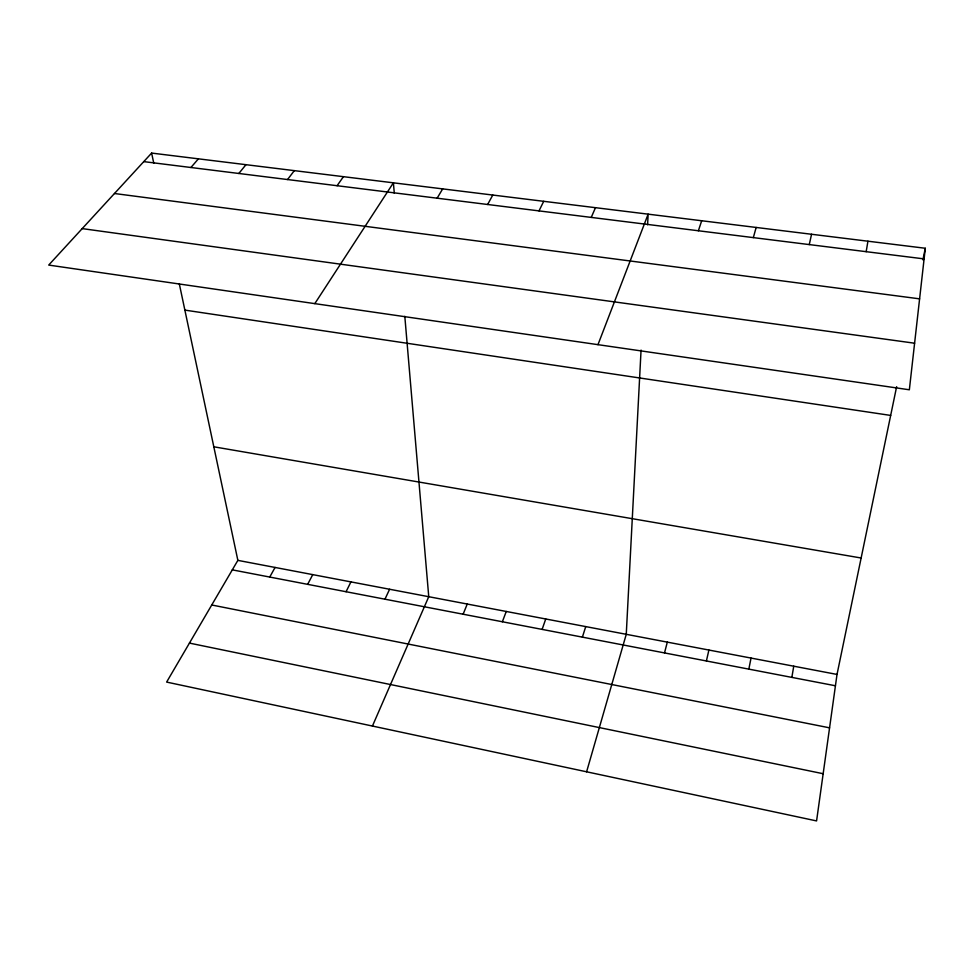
<?xml version="1.0" encoding="UTF-8"?>
<svg xmlns="http://www.w3.org/2000/svg" width="974" height="974" viewBox="0 0 974 974"><rect width="100%" height="100%" fill="white"/><g stroke="black" fill="none" stroke-linecap="round" stroke-linejoin="round"><path stroke-width="1.46" d="M641.062 350.092L626.258 634.305L586.604 771.798M647.588 224.75L648.148 214.158L597.975 344.662M925.3 248.26L909.351 389.783L48.7 265.074L151.627 153.076L925.3 248.26L922.902 259.851M896.628 386.678L837.019 674.434L816.577 820.924L166.627 682.08L237.863 560.367L179.265 283.629M866.178 251.682L867.931 241.199M791.85 677.393L793.749 666.192M748.836 669.126L751.039 658.059M809.272 244.584L811.561 234.259M706.394 660.969L708.902 650.035M664.511 652.921L667.312 642.122M753.34 237.607L756.153 227.453M582.391 637.142L585.739 626.599M698.382 230.765L701.694 220.745M542.116 629.399L545.744 618.977M502.365 621.765L506.249 611.465M463.125 614.217L467.252 604.038M372.433 726.044L428.755 596.709L404.807 316.294M591.23 217.409L595.491 207.681M384.961 599.205L389.6 589.258M538.999 210.895L543.711 201.314M346.062 591.729L350.932 581.892M307.65 584.339L312.764 574.623M487.645 204.491L492.783 195.043M269.737 577.058L275.07 567.452M437.119 198.197L442.683 188.883M314.809 303.632L393.399 182.82L394.287 193.169M337.077 185.717L343.445 176.671M287.549 179.545L294.318 170.633M238.837 173.469L245.972 164.679M190.916 167.504L198.416 158.835M143.775 161.623L924.107 258.901M114.469 193.509L919.602 298.848M82.218 228.61L914.598 343.213M184.877 310.109L890.674 415.423M213.817 446.798L861.138 558.005M237.863 560.367L837.019 674.434M232.299 569.863L835.436 685.769M211.735 604.988L829.568 727.834M189.443 643.096L823.164 773.721M151.627 153.076L153.758 163.182"/></g></svg>
